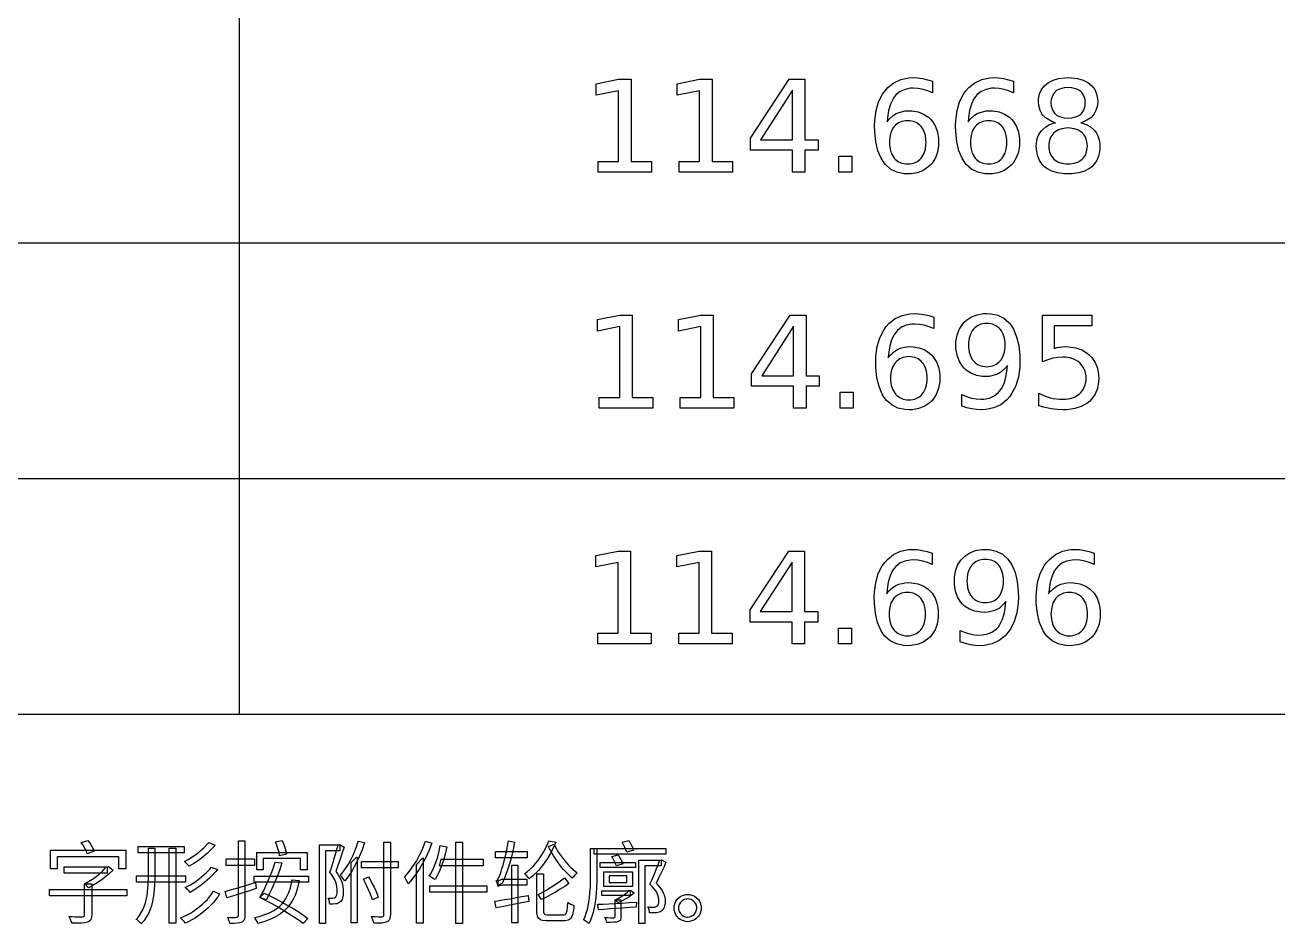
# Model space of a CAD drawing. Header units: millimetres. Extents: x 5 to 292, y 5 to 205.
# Drawn here: x 188.56 to 220.44, y 109.87 to 132.74 of the extents above; entities that cross this region are included whole.
import ezdxf

# ---------------------------------------------------------------- set-up
doc = ezdxf.new("R2010")
doc.units = ezdxf.units.MM
doc.layers.add('ANNOTATION', color=7, linetype='Continuous')
doc.layers.add('REFERENCE', color=8, linetype='Continuous')

msp = doc.modelspace()

# ---------------------------------------------------------------- linework, layer by layer
at = {"layer": 'ANNOTATION'}
for points in [[(211.651, 131.305), (211.651, 131.014), (211.53, 131.064), (211.408, 131.101), (211.286, 131.124), (211.165, 131.131), (211.089, 131.128), (210.949, 131.101), (210.828, 131.048), (210.726, 130.968), (210.682, 130.918), (210.643, 130.861), (210.577, 130.727), (210.53, 130.566), (210.5, 130.377), (210.492, 130.272), (210.541, 130.337), (210.658, 130.443), (210.726, 130.483), (210.798, 130.516), (210.953, 130.552), (211.036, 130.557), (211.122, 130.553), (211.282, 130.526), (211.422, 130.472), (211.544, 130.391), (211.598, 130.341), (211.646, 130.284), (211.724, 130.157), (211.776, 130.01), (211.801, 129.844), (211.805, 129.754), (211.801, 129.665), (211.774, 129.501), (211.721, 129.355), (211.64, 129.227), (211.589, 129.17), (211.533, 129.118), (211.408, 129.036), (211.265, 128.981), (211.104, 128.953), (211.017, 128.95), (210.918, 128.955), (210.737, 128.994), (210.58, 129.073), (210.448, 129.19), (210.391, 129.264), (210.34, 129.347), (210.259, 129.539), (210.204, 129.767), (210.177, 130.03), (210.174, 130.174), (210.178, 130.311), (210.211, 130.562), (210.278, 130.785), (210.377, 130.98), (210.44, 131.067), (210.509, 131.145), (210.664, 131.27), (210.843, 131.353), (211.044, 131.395), (211.153, 131.4), (211.274, 131.394), (211.396, 131.376), (211.521, 131.347), (211.651, 131.305)], [(213.712, 131.305), (213.712, 131.014), (213.591, 131.064), (213.469, 131.101), (213.347, 131.124), (213.226, 131.131), (213.149, 131.128), (213.01, 131.101), (212.889, 131.048), (212.787, 130.968), (212.743, 130.918), (212.703, 130.861), (212.638, 130.727), (212.59, 130.566), (212.561, 130.377), (212.553, 130.272), (212.602, 130.337), (212.719, 130.443), (212.786, 130.483), (212.859, 130.516), (213.014, 130.552), (213.097, 130.557), (213.183, 130.553), (213.342, 130.526), (213.483, 130.472), (213.605, 130.391), (213.659, 130.341), (213.707, 130.284), (213.785, 130.157), (213.836, 130.01), (213.862, 129.844), (213.865, 129.754), (213.862, 129.665), (213.835, 129.501), (213.781, 129.355), (213.701, 129.227), (213.65, 129.17), (213.594, 129.118), (213.469, 129.036), (213.326, 128.981), (213.165, 128.953), (213.078, 128.95), (212.978, 128.955), (212.798, 128.994), (212.641, 129.073), (212.508, 129.19), (212.451, 129.264), (212.401, 129.347), (212.319, 129.539), (212.265, 129.767), (212.238, 130.03), (212.235, 130.174), (212.239, 130.311), (212.272, 130.562), (212.338, 130.785), (212.438, 130.98), (212.5, 131.067), (212.57, 131.145), (212.725, 131.27), (212.903, 131.353), (213.104, 131.395), (213.213, 131.4), (213.334, 131.394), (213.456, 131.376), (213.582, 131.347), (213.712, 131.305)], [(214.779, 130.253), (214.682, 130.284), (214.522, 130.38), (214.459, 130.444), (214.432, 130.481), (214.389, 130.559), (214.352, 130.691), (214.345, 130.788), (214.348, 130.857), (214.373, 130.984), (214.423, 131.096), (214.499, 131.193), (214.546, 131.236), (214.599, 131.274), (214.718, 131.336), (214.856, 131.377), (215.013, 131.397), (215.099, 131.4), (215.184, 131.397), (215.342, 131.377), (215.48, 131.336), (215.6, 131.274), (215.652, 131.236), (215.699, 131.193), (215.775, 131.096), (215.825, 130.984), (215.85, 130.857), (215.853, 130.788), (215.846, 130.691), (215.808, 130.559), (215.765, 130.481), (215.738, 130.444), (215.676, 130.38), (215.516, 130.284), (215.42, 130.253), (215.476, 130.238), (215.579, 130.198), (215.669, 130.146), (215.746, 130.08), (215.779, 130.043), (215.81, 130.002), (215.858, 129.916), (215.89, 129.82), (215.906, 129.716), (215.908, 129.661), (215.905, 129.577), (215.879, 129.425), (215.827, 129.293), (215.748, 129.182), (215.699, 129.133), (215.644, 129.09), (215.516, 129.022), (215.366, 128.976), (215.193, 128.953), (215.099, 128.95), (215.004, 128.953), (214.831, 128.976), (214.681, 129.022), (214.554, 129.09), (214.498, 129.133), (214.449, 129.182), (214.371, 129.293), (214.318, 129.425), (214.292, 129.577), (214.289, 129.661), (214.291, 129.716), (214.307, 129.82), (214.339, 129.916), (214.388, 130.002), (214.418, 130.043), (214.452, 130.08), (214.53, 130.146), (214.62, 130.198), (214.723, 130.238), (214.779, 130.253)], [(203.138, 129.265), (203.659, 129.265), (203.659, 131.066), (203.092, 130.953), (203.092, 131.244), (203.656, 131.357), (203.976, 131.357), (203.976, 129.265), (204.498, 129.265), (204.498, 128.996), (203.138, 128.996), (203.138, 129.265)], [(205.198, 129.265), (205.72, 129.265), (205.72, 131.066), (205.152, 130.953), (205.152, 131.244), (205.717, 131.357), (206.037, 131.357), (206.037, 129.265), (206.558, 129.265), (206.558, 128.996), (205.198, 128.996), (205.198, 129.265)], [(207.998, 131.357), (208.399, 131.357), (208.399, 129.818), (208.736, 129.818), (208.736, 129.553), (208.399, 129.553), (208.399, 128.996), (208.082, 128.996), (208.082, 129.553), (207.016, 129.553), (207.016, 129.861), (207.998, 131.357)], [(208.082, 131.079), (207.275, 129.818), (208.082, 129.818), (208.082, 131.079)], [(214.662, 130.758), (214.669, 130.671), (214.707, 130.56), (214.75, 130.499), (214.777, 130.472), (214.807, 130.448), (214.876, 130.409), (215.001, 130.376), (215.099, 130.369), (215.196, 130.376), (215.321, 130.409), (215.39, 130.448), (215.42, 130.472), (215.448, 130.499), (215.491, 130.56), (215.53, 130.671), (215.537, 130.758), (215.53, 130.845), (215.491, 130.956), (215.448, 131.017), (215.42, 131.044), (215.39, 131.068), (215.321, 131.107), (215.196, 131.141), (215.099, 131.147), (215.001, 131.141), (214.876, 131.107), (214.807, 131.068), (214.777, 131.044), (214.75, 131.017), (214.707, 130.956), (214.669, 130.845), (214.662, 130.758)], [(211.017, 130.304), (210.965, 130.301), (210.868, 130.283), (210.783, 130.246), (210.709, 130.191), (210.676, 130.157), (210.647, 130.118), (210.599, 130.031), (210.568, 129.93), (210.552, 129.816), (210.55, 129.754), (210.552, 129.692), (210.568, 129.578), (210.599, 129.477), (210.647, 129.39), (210.676, 129.351), (210.709, 129.316), (210.783, 129.261), (210.868, 129.224), (210.965, 129.205), (211.017, 129.203), (211.069, 129.205), (211.166, 129.224), (211.251, 129.261), (211.325, 129.316), (211.358, 129.351), (211.387, 129.39), (211.434, 129.477), (211.466, 129.578), (211.481, 129.692), (211.483, 129.754), (211.481, 129.816), (211.466, 129.93), (211.434, 130.031), (211.387, 130.118), (211.358, 130.157), (211.325, 130.191), (211.251, 130.246), (211.166, 130.283), (211.069, 130.301), (211.017, 130.304)], [(213.078, 130.304), (213.025, 130.301), (212.929, 130.283), (212.844, 130.246), (212.77, 130.191), (212.737, 130.157), (212.707, 130.118), (212.66, 130.031), (212.629, 129.93), (212.613, 129.816), (212.611, 129.754), (212.613, 129.692), (212.629, 129.578), (212.66, 129.477), (212.707, 129.39), (212.737, 129.351), (212.77, 129.316), (212.844, 129.261), (212.929, 129.224), (213.025, 129.205), (213.078, 129.203), (213.13, 129.205), (213.227, 129.224), (213.312, 129.261), (213.386, 129.316), (213.418, 129.351), (213.448, 129.39), (213.495, 129.477), (213.526, 129.578), (213.542, 129.692), (213.544, 129.754), (213.542, 129.816), (213.526, 129.93), (213.495, 130.031), (213.448, 130.118), (213.418, 130.157), (213.386, 130.191), (213.312, 130.246), (213.227, 130.283), (213.13, 130.301), (213.078, 130.304)], [(215.099, 130.118), (215.043, 130.116), (214.941, 130.1), (214.852, 130.07), (214.774, 130.024), (214.74, 129.996), (214.71, 129.964), (214.661, 129.891), (214.629, 129.808), (214.612, 129.712), (214.61, 129.661), (214.612, 129.609), (214.629, 129.513), (214.661, 129.429), (214.71, 129.357), (214.74, 129.325), (214.774, 129.296), (214.852, 129.251), (214.941, 129.22), (215.043, 129.205), (215.099, 129.203), (215.154, 129.205), (215.256, 129.22), (215.346, 129.251), (215.423, 129.297), (215.457, 129.326), (215.488, 129.358), (215.538, 129.43), (215.571, 129.514), (215.587, 129.609), (215.589, 129.661), (215.587, 129.712), (215.571, 129.808), (215.538, 129.891), (215.489, 129.964), (215.458, 129.996), (215.424, 130.024), (215.347, 130.07), (215.257, 130.1), (215.154, 130.116), (215.099, 130.118)], [(209.264, 129.398), (209.598, 129.398), (209.598, 128.996), (209.264, 128.996), (209.264, 129.398)], [(203.168, 123.265), (203.69, 123.265), (203.69, 125.066), (203.122, 124.953), (203.122, 125.244), (203.687, 125.357), (204.006, 125.357), (204.006, 123.265), (204.528, 123.265), (204.528, 122.996), (203.168, 122.996), (203.168, 123.265)], [(205.229, 123.265), (205.751, 123.265), (205.751, 125.066), (205.183, 124.953), (205.183, 125.244), (205.748, 125.357), (206.067, 125.357), (206.067, 123.265), (206.589, 123.265), (206.589, 122.996), (205.229, 122.996), (205.229, 123.265)], [(208.028, 125.357), (208.43, 125.357), (208.43, 123.818), (208.767, 123.818), (208.767, 123.553), (208.43, 123.553), (208.43, 122.996), (208.112, 122.996), (208.112, 123.553), (207.046, 123.553), (207.046, 123.861), (208.028, 125.357)], [(211.682, 125.305), (211.682, 125.014), (211.561, 125.064), (211.439, 125.101), (211.317, 125.124), (211.196, 125.131), (211.119, 125.128), (210.98, 125.101), (210.859, 125.048), (210.757, 124.968), (210.713, 124.918), (210.673, 124.861), (210.608, 124.727), (210.56, 124.566), (210.531, 124.377), (210.522, 124.272), (210.572, 124.337), (210.689, 124.443), (210.756, 124.483), (210.829, 124.516), (210.984, 124.552), (211.066, 124.557), (211.153, 124.553), (211.312, 124.526), (211.453, 124.472), (211.575, 124.391), (211.629, 124.341), (211.677, 124.284), (211.755, 124.157), (211.806, 124.01), (211.832, 123.844), (211.835, 123.754), (211.832, 123.665), (211.805, 123.501), (211.751, 123.355), (211.671, 123.227), (211.62, 123.17), (211.564, 123.118), (211.439, 123.036), (211.296, 122.981), (211.135, 122.953), (211.048, 122.95), (210.948, 122.955), (210.767, 122.994), (210.611, 123.073), (210.478, 123.19), (210.421, 123.264), (210.37, 123.347), (210.289, 123.539), (210.235, 123.767), (210.208, 124.03), (210.205, 124.174), (210.209, 124.311), (210.242, 124.562), (210.308, 124.785), (210.408, 124.98), (210.47, 125.067), (210.54, 125.145), (210.695, 125.27), (210.873, 125.353), (211.074, 125.395), (211.183, 125.4), (211.304, 125.394), (211.426, 125.376), (211.551, 125.347), (211.682, 125.305)], [(212.395, 123.045), (212.395, 123.336), (212.516, 123.286), (212.638, 123.249), (212.761, 123.227), (212.881, 123.219), (212.957, 123.223), (213.097, 123.249), (213.218, 123.302), (213.32, 123.382), (213.364, 123.432), (213.403, 123.488), (213.469, 123.622), (213.516, 123.784), (213.546, 123.973), (213.554, 124.078), (213.505, 124.014), (213.389, 123.909), (213.322, 123.869), (213.249, 123.837), (213.094, 123.801), (213.01, 123.796), (212.924, 123.8), (212.765, 123.826), (212.625, 123.88), (212.503, 123.96), (212.45, 124.01), (212.401, 124.066), (212.324, 124.193), (212.272, 124.34), (212.246, 124.506), (212.243, 124.597), (212.246, 124.685), (212.273, 124.849), (212.327, 124.995), (212.408, 125.123), (212.458, 125.18), (212.514, 125.231), (212.639, 125.314), (212.783, 125.369), (212.943, 125.397), (213.031, 125.4), (213.13, 125.395), (213.311, 125.356), (213.467, 125.277), (213.599, 125.159), (213.656, 125.086), (213.707, 125.003), (213.788, 124.81), (213.842, 124.583), (213.869, 124.319), (213.872, 124.174), (213.868, 124.038), (213.835, 123.787), (213.769, 123.564), (213.669, 123.37), (213.607, 123.283), (213.538, 123.205), (213.383, 123.08), (213.205, 122.997), (213.004, 122.955), (212.895, 122.95), (212.774, 122.956), (212.651, 122.974), (212.525, 123.004), (212.395, 123.045)], [(214.45, 125.357), (215.704, 125.357), (215.704, 125.088), (214.742, 125.088), (214.742, 124.51), (214.811, 124.531), (214.881, 124.545), (214.951, 124.554), (215.02, 124.557), (215.117, 124.553), (215.294, 124.526), (215.45, 124.472), (215.586, 124.391), (215.646, 124.34), (215.701, 124.284), (215.787, 124.156), (215.845, 124.01), (215.874, 123.844), (215.878, 123.754), (215.874, 123.661), (215.844, 123.492), (215.785, 123.344), (215.696, 123.217), (215.64, 123.161), (215.578, 123.112), (215.435, 123.032), (215.268, 122.98), (215.076, 122.953), (214.971, 122.95), (214.821, 122.956), (214.668, 122.975), (214.512, 123.007), (214.35, 123.051), (214.35, 123.373), (214.422, 123.336), (214.569, 123.279), (214.644, 123.257), (214.721, 123.241), (214.881, 123.222), (214.965, 123.219), (215.031, 123.221), (215.154, 123.239), (215.262, 123.275), (215.356, 123.329), (215.398, 123.363), (215.435, 123.401), (215.495, 123.485), (215.535, 123.583), (215.555, 123.694), (215.558, 123.754), (215.555, 123.814), (215.535, 123.924), (215.495, 124.022), (215.435, 124.106), (215.398, 124.144), (215.356, 124.178), (215.262, 124.232), (215.154, 124.268), (215.031, 124.286), (214.965, 124.288), (214.837, 124.281), (214.709, 124.26), (214.581, 124.223), (214.45, 124.171), (214.45, 125.357)], [(208.112, 125.079), (207.306, 123.818), (208.112, 123.818), (208.112, 125.079)], [(213.031, 124.046), (213.083, 124.048), (213.179, 124.067), (213.264, 124.104), (213.338, 124.159), (213.371, 124.193), (213.401, 124.231), (213.448, 124.319), (213.479, 124.42), (213.495, 124.534), (213.497, 124.597), (213.495, 124.659), (213.479, 124.773), (213.448, 124.873), (213.401, 124.961), (213.371, 124.999), (213.338, 125.034), (213.264, 125.089), (213.179, 125.126), (213.083, 125.145), (213.031, 125.147), (212.978, 125.145), (212.882, 125.126), (212.797, 125.089), (212.723, 125.034), (212.69, 124.999), (212.66, 124.961), (212.613, 124.873), (212.582, 124.773), (212.566, 124.659), (212.564, 124.597), (212.566, 124.534), (212.582, 124.42), (212.613, 124.319), (212.66, 124.231), (212.69, 124.193), (212.723, 124.159), (212.797, 124.104), (212.882, 124.067), (212.978, 124.048), (213.031, 124.046)], [(211.048, 124.304), (210.995, 124.301), (210.899, 124.283), (210.814, 124.246), (210.739, 124.191), (210.707, 124.157), (210.677, 124.118), (210.63, 124.031), (210.599, 123.93), (210.583, 123.816), (210.581, 123.754), (210.583, 123.692), (210.599, 123.578), (210.63, 123.477), (210.677, 123.39), (210.707, 123.351), (210.739, 123.316), (210.814, 123.261), (210.899, 123.224), (210.995, 123.205), (211.048, 123.203), (211.1, 123.205), (211.196, 123.224), (211.282, 123.261), (211.356, 123.316), (211.388, 123.351), (211.418, 123.39), (211.465, 123.477), (211.496, 123.578), (211.512, 123.692), (211.514, 123.754), (211.512, 123.816), (211.496, 123.93), (211.465, 124.031), (211.418, 124.118), (211.388, 124.157), (211.356, 124.191), (211.282, 124.246), (211.196, 124.283), (211.1, 124.301), (211.048, 124.304)], [(209.295, 123.398), (209.629, 123.398), (209.629, 122.996), (209.295, 122.996), (209.295, 123.398)], [(203.129, 117.265), (203.651, 117.265), (203.651, 119.066), (203.083, 118.953), (203.083, 119.244), (203.648, 119.357), (203.967, 119.357), (203.967, 117.265), (204.489, 117.265), (204.489, 116.996), (203.129, 116.996), (203.129, 117.265)], [(205.19, 117.265), (205.711, 117.265), (205.711, 119.066), (205.144, 118.953), (205.144, 119.244), (205.708, 119.357), (206.028, 119.357), (206.028, 117.265), (206.549, 117.265), (206.549, 116.996), (205.19, 116.996), (205.19, 117.265)], [(207.989, 119.357), (208.391, 119.357), (208.391, 117.818), (208.728, 117.818), (208.728, 117.553), (208.391, 117.553), (208.391, 116.996), (208.073, 116.996), (208.073, 117.553), (207.007, 117.553), (207.007, 117.861), (207.989, 119.357)], [(211.642, 119.305), (211.642, 119.014), (211.521, 119.064), (211.399, 119.101), (211.277, 119.124), (211.157, 119.131), (211.08, 119.128), (210.94, 119.101), (210.819, 119.048), (210.717, 118.968), (210.673, 118.918), (210.634, 118.861), (210.568, 118.727), (210.521, 118.566), (210.491, 118.377), (210.483, 118.272), (210.532, 118.337), (210.649, 118.443), (210.717, 118.483), (210.789, 118.516), (210.944, 118.552), (211.027, 118.557), (211.114, 118.553), (211.273, 118.526), (211.413, 118.472), (211.535, 118.391), (211.589, 118.341), (211.638, 118.284), (211.715, 118.157), (211.767, 118.01), (211.792, 117.844), (211.796, 117.754), (211.792, 117.665), (211.765, 117.501), (211.712, 117.355), (211.631, 117.227), (211.581, 117.17), (211.525, 117.118), (211.399, 117.036), (211.256, 116.981), (211.095, 116.953), (211.008, 116.95), (210.909, 116.955), (210.728, 116.994), (210.571, 117.073), (210.439, 117.19), (210.382, 117.264), (210.331, 117.347), (210.25, 117.539), (210.196, 117.767), (210.168, 118.03), (210.165, 118.174), (210.169, 118.311), (210.202, 118.562), (210.269, 118.785), (210.368, 118.98), (210.431, 119.067), (210.5, 119.145), (210.656, 119.27), (210.834, 119.353), (211.035, 119.395), (211.144, 119.4), (211.265, 119.394), (211.387, 119.376), (211.512, 119.347), (211.642, 119.305)], [(212.355, 117.045), (212.355, 117.336), (212.476, 117.286), (212.599, 117.249), (212.721, 117.227), (212.841, 117.219), (212.918, 117.223), (213.057, 117.249), (213.178, 117.302), (213.28, 117.382), (213.324, 117.432), (213.364, 117.488), (213.429, 117.622), (213.477, 117.784), (213.507, 117.973), (213.515, 118.078), (213.466, 118.014), (213.35, 117.909), (213.282, 117.869), (213.21, 117.837), (213.054, 117.801), (212.971, 117.796), (212.885, 117.8), (212.726, 117.826), (212.586, 117.88), (212.464, 117.96), (212.41, 118.01), (212.362, 118.066), (212.284, 118.193), (212.233, 118.34), (212.207, 118.506), (212.204, 118.597), (212.207, 118.685), (212.234, 118.849), (212.288, 118.995), (212.368, 119.123), (212.419, 119.18), (212.475, 119.231), (212.6, 119.314), (212.743, 119.369), (212.904, 119.397), (212.991, 119.4), (213.09, 119.395), (213.271, 119.356), (213.428, 119.277), (213.56, 119.159), (213.617, 119.086), (213.667, 119.003), (213.748, 118.81), (213.802, 118.583), (213.829, 118.319), (213.833, 118.174), (213.829, 118.038), (213.795, 117.787), (213.729, 117.564), (213.63, 117.37), (213.567, 117.283), (213.498, 117.205), (213.343, 117.08), (213.165, 116.997), (212.964, 116.955), (212.855, 116.95), (212.734, 116.956), (212.611, 116.974), (212.486, 117.004), (212.355, 117.045)], [(215.764, 119.305), (215.764, 119.014), (215.643, 119.064), (215.521, 119.101), (215.399, 119.124), (215.278, 119.131), (215.201, 119.128), (215.062, 119.101), (214.941, 119.048), (214.839, 118.968), (214.795, 118.918), (214.755, 118.861), (214.69, 118.727), (214.642, 118.566), (214.613, 118.377), (214.604, 118.272), (214.654, 118.337), (214.771, 118.443), (214.838, 118.483), (214.911, 118.516), (215.066, 118.552), (215.148, 118.557), (215.235, 118.553), (215.394, 118.526), (215.535, 118.472), (215.657, 118.391), (215.711, 118.341), (215.759, 118.284), (215.837, 118.157), (215.888, 118.01), (215.914, 117.844), (215.917, 117.754), (215.914, 117.665), (215.887, 117.501), (215.833, 117.355), (215.753, 117.227), (215.702, 117.17), (215.646, 117.118), (215.521, 117.036), (215.378, 116.981), (215.217, 116.953), (215.13, 116.95), (215.03, 116.955), (214.849, 116.994), (214.693, 117.073), (214.56, 117.19), (214.503, 117.264), (214.452, 117.347), (214.371, 117.539), (214.317, 117.767), (214.29, 118.03), (214.287, 118.174), (214.291, 118.311), (214.324, 118.562), (214.39, 118.785), (214.49, 118.98), (214.552, 119.067), (214.622, 119.145), (214.777, 119.27), (214.955, 119.353), (215.156, 119.395), (215.265, 119.4), (215.386, 119.394), (215.508, 119.376), (215.633, 119.347), (215.764, 119.305)], [(208.073, 119.079), (207.266, 117.818), (208.073, 117.818), (208.073, 119.079)], [(212.991, 118.046), (213.043, 118.048), (213.14, 118.067), (213.225, 118.104), (213.299, 118.159), (213.332, 118.193), (213.361, 118.231), (213.408, 118.319), (213.44, 118.42), (213.456, 118.534), (213.458, 118.597), (213.456, 118.659), (213.44, 118.773), (213.408, 118.873), (213.361, 118.961), (213.332, 118.999), (213.299, 119.034), (213.225, 119.089), (213.14, 119.126), (213.043, 119.145), (212.991, 119.147), (212.939, 119.145), (212.842, 119.126), (212.757, 119.089), (212.683, 119.034), (212.65, 118.999), (212.621, 118.961), (212.574, 118.873), (212.543, 118.773), (212.527, 118.659), (212.525, 118.597), (212.527, 118.534), (212.543, 118.42), (212.574, 118.319), (212.621, 118.231), (212.65, 118.193), (212.683, 118.159), (212.757, 118.104), (212.842, 118.067), (212.939, 118.048), (212.991, 118.046)], [(211.008, 118.304), (210.956, 118.301), (210.859, 118.283), (210.774, 118.246), (210.7, 118.191), (210.667, 118.157), (210.638, 118.118), (210.591, 118.031), (210.559, 117.93), (210.544, 117.816), (210.542, 117.754), (210.544, 117.692), (210.559, 117.578), (210.591, 117.477), (210.638, 117.39), (210.667, 117.351), (210.7, 117.316), (210.774, 117.261), (210.859, 117.224), (210.956, 117.205), (211.008, 117.203), (211.061, 117.205), (211.157, 117.224), (211.242, 117.261), (211.316, 117.316), (211.349, 117.351), (211.378, 117.39), (211.425, 117.477), (211.457, 117.578), (211.472, 117.692), (211.474, 117.754), (211.472, 117.816), (211.457, 117.93), (211.425, 118.031), (211.378, 118.118), (211.349, 118.157), (211.316, 118.191), (211.242, 118.246), (211.157, 118.283), (211.061, 118.301), (211.008, 118.304)], [(215.13, 118.304), (215.077, 118.301), (214.981, 118.283), (214.896, 118.246), (214.822, 118.191), (214.789, 118.157), (214.759, 118.118), (214.712, 118.031), (214.681, 117.93), (214.665, 117.816), (214.663, 117.754), (214.665, 117.692), (214.681, 117.578), (214.712, 117.477), (214.759, 117.39), (214.789, 117.351), (214.822, 117.316), (214.896, 117.261), (214.981, 117.224), (215.077, 117.205), (215.13, 117.203), (215.182, 117.205), (215.278, 117.224), (215.364, 117.261), (215.438, 117.316), (215.47, 117.351), (215.5, 117.39), (215.547, 117.477), (215.578, 117.578), (215.594, 117.692), (215.596, 117.754), (215.594, 117.816), (215.578, 117.93), (215.547, 118.031), (215.5, 118.118), (215.47, 118.157), (215.438, 118.191), (215.364, 118.246), (215.278, 118.283), (215.182, 118.301), (215.13, 118.304)], [(209.255, 117.398), (209.589, 117.398), (209.589, 116.996), (209.255, 116.996), (209.255, 117.398)], [(189.986, 111.948), (190.155, 112), (190.204, 111.934), (190.249, 111.86), (190.288, 111.786), (190.315, 111.722), (190.139, 111.658), (190.115, 111.725), (190.078, 111.801), (190.034, 111.878), (189.986, 111.948)], [(193.229, 111.948), (193.391, 111.881), (193.3, 111.778), (193.197, 111.676), (193.085, 111.579), (192.968, 111.489), (192.85, 111.409), (192.732, 111.339), (192.708, 111.37), (192.676, 111.403), (192.642, 111.434), (192.609, 111.46), (192.72, 111.522), (192.835, 111.594), (192.948, 111.675), (193.055, 111.764), (193.105, 111.81), (193.192, 111.902), (193.229, 111.948)], [(193.984, 111.984), (194.148, 111.984), (194.148, 110.086), (194.147, 110.052), (194.137, 109.998), (194.129, 109.976), (194.119, 109.958), (194.088, 109.928), (194.068, 109.917), (194.017, 109.902), (193.95, 109.893), (193.867, 109.889), (193.765, 109.887), (193.758, 109.923), (193.745, 109.964), (193.73, 110.006), (193.712, 110.042), (193.786, 110.041), (193.854, 110.04), (193.907, 110.041), (193.94, 110.042), (193.96, 110.045), (193.973, 110.052), (193.981, 110.065), (193.984, 110.086), (193.984, 111.984)], [(194.931, 111.963), (195.102, 111.995), (195.135, 111.908), (195.166, 111.814), (195.192, 111.724), (195.212, 111.647), (195.034, 111.608), (195.018, 111.687), (194.992, 111.78), (194.961, 111.875), (194.931, 111.963)], [(197.035, 111.982), (197.192, 111.941), (197.13, 111.758), (197.058, 111.578), (197.018, 111.491), (196.932, 111.324), (196.887, 111.244), (196.839, 111.169), (196.741, 111.031), (196.691, 110.97), (196.679, 110.99), (196.661, 111.014), (196.64, 111.041), (196.62, 111.068), (196.6, 111.092), (196.581, 111.111), (196.652, 111.195), (196.783, 111.391), (196.845, 111.502), (196.901, 111.619), (196.996, 111.859), (197.035, 111.982)], [(197.687, 111.957), (197.851, 111.957), (197.851, 110.109), (197.85, 110.072), (197.84, 110.012), (197.831, 109.989), (197.82, 109.969), (197.786, 109.936), (197.764, 109.924), (197.71, 109.907), (197.639, 109.897), (197.547, 109.892), (197.431, 109.892), (197.422, 109.93), (197.409, 109.975), (197.392, 110.021), (197.374, 110.06), (197.463, 110.059), (197.541, 110.057), (197.602, 110.057), (197.639, 110.058), (197.662, 110.062), (197.676, 110.07), (197.684, 110.083), (197.687, 110.106), (197.687, 111.957)], [(198.749, 111.975), (198.911, 111.927), (198.832, 111.735), (198.743, 111.545), (198.695, 111.453), (198.592, 111.276), (198.538, 111.192), (198.482, 111.112), (198.368, 110.964), (198.309, 110.897), (198.298, 110.92), (198.282, 110.949), (198.265, 110.982), (198.246, 111.014), (198.228, 111.044), (198.211, 111.066), (198.264, 111.124), (198.367, 111.252), (198.417, 111.323), (198.513, 111.474), (198.601, 111.636), (198.643, 111.72), (198.716, 111.889), (198.749, 111.975)], [(199.514, 111.957), (199.685, 111.957), (199.685, 109.887), (199.514, 109.887), (199.514, 111.957)], [(200.597, 110.826), (200.591, 110.845), (200.584, 110.868), (200.576, 110.895), (200.566, 110.923), (200.556, 110.949), (200.547, 110.97), (200.56, 110.976), (200.586, 111.005), (200.599, 111.028), (200.625, 111.086), (200.651, 111.157), (200.669, 111.205), (200.692, 111.278), (200.721, 111.37), (200.75, 111.478), (200.781, 111.598), (200.81, 111.724), (200.835, 111.854), (200.854, 111.984), (201.014, 111.952), (200.978, 111.769), (200.933, 111.584), (200.881, 111.402), (200.824, 111.227), (200.765, 111.064), (200.706, 110.918), (200.706, 110.915), (200.706, 110.915), (200.69, 110.906), (200.672, 110.895), (200.651, 110.882), (200.63, 110.867), (200.613, 110.852), (200.601, 110.839), (200.597, 110.826)], [(201.884, 111.989), (202.064, 111.957), (201.993, 111.799), (201.907, 111.636), (201.858, 111.554), (201.747, 111.392), (201.685, 111.313), (201.618, 111.235), (201.469, 111.089), (201.387, 111.02), (201.372, 111.041), (201.353, 111.064), (201.332, 111.088), (201.31, 111.11), (201.289, 111.13), (201.269, 111.145), (201.345, 111.206), (201.484, 111.338), (201.546, 111.409), (201.604, 111.481), (201.706, 111.629), (201.751, 111.703), (201.791, 111.778), (201.858, 111.92), (201.884, 111.989)], [(203.753, 111.95), (203.919, 111.998), (203.955, 111.938), (203.99, 111.872), (204.02, 111.808), (204.04, 111.754), (203.867, 111.699), (203.848, 111.756), (203.82, 111.821), (203.787, 111.888), (203.753, 111.95)], [(189.205, 111.747), (191.119, 111.747), (191.119, 111.275), (190.943, 111.275), (190.943, 111.583), (189.373, 111.583), (189.373, 111.275), (189.205, 111.275), (189.205, 111.747)], [(191.693, 111.802), (191.855, 111.802), (191.855, 111.07), (191.849, 110.857), (191.833, 110.645), (191.819, 110.541), (191.773, 110.337), (191.74, 110.238), (191.699, 110.142), (191.585, 109.96), (191.513, 109.874), (191.499, 109.893), (191.478, 109.914), (191.454, 109.935), (191.43, 109.956), (191.407, 109.974), (191.386, 109.988), (191.45, 110.067), (191.552, 110.233), (191.589, 110.32), (191.619, 110.41), (191.661, 110.594), (191.674, 110.688), (191.688, 110.879), (191.693, 111.07), (191.693, 111.802)], [(191.433, 111.843), (192.607, 111.843), (192.607, 111.683), (191.433, 111.683), (191.433, 111.843)], [(192.222, 111.802), (192.39, 111.802), (192.39, 109.89), (192.222, 109.89), (192.222, 111.802)], [(194.453, 111.692), (195.734, 111.692), (195.734, 111.25), (195.569, 111.25), (195.569, 111.54), (194.615, 111.54), (194.615, 111.248), (194.453, 111.248), (194.453, 111.692)], [(196.048, 111.886), (196.563, 111.886), (196.563, 111.731), (196.201, 111.731), (196.201, 109.887), (196.048, 109.887), (196.048, 111.886)], [(196.511, 111.886), (196.538, 111.886), (196.565, 111.895), (196.675, 111.829), (196.627, 111.68), (196.573, 111.519), (196.518, 111.359), (196.465, 111.211), (196.517, 111.14), (196.592, 111.002), (196.615, 110.937), (196.631, 110.874), (196.65, 110.755), (196.652, 110.699), (196.647, 110.609), (196.632, 110.531), (196.621, 110.498), (196.588, 110.446), (196.565, 110.428), (196.542, 110.411), (196.486, 110.389), (196.454, 110.384), (196.384, 110.379), (196.308, 110.38), (196.306, 110.416), (196.299, 110.457), (196.287, 110.498), (196.269, 110.532), (196.304, 110.53), (196.335, 110.529), (196.364, 110.529), (196.39, 110.53), (196.427, 110.536), (196.456, 110.55), (196.468, 110.561), (196.484, 110.594), (196.49, 110.616), (196.497, 110.664), (196.499, 110.717), (196.497, 110.765), (196.479, 110.873), (196.463, 110.932), (196.44, 110.994), (196.366, 111.125), (196.315, 111.193), (196.342, 111.275), (196.371, 111.36), (196.398, 111.448), (196.424, 111.536), (196.449, 111.622), (196.472, 111.702), (196.493, 111.776), (196.511, 111.84), (196.511, 111.886)], [(199.122, 111.87), (199.287, 111.836), (199.251, 111.679), (199.21, 111.525), (199.163, 111.376), (199.11, 111.239), (199.051, 111.113), (198.988, 111.002), (198.969, 111.016), (198.945, 111.031), (198.919, 111.047), (198.891, 111.063), (198.865, 111.077), (198.842, 111.088), (198.874, 111.137), (198.934, 111.247), (198.961, 111.308), (199.012, 111.439), (199.056, 111.578), (199.093, 111.723), (199.122, 111.87)], [(200.524, 111.715), (201.33, 111.715), (201.33, 111.551), (200.524, 111.551), (200.524, 111.715)], [(202.017, 111.9), (202.051, 111.83), (202.133, 111.692), (202.179, 111.623), (202.229, 111.555), (202.333, 111.427), (202.388, 111.366), (202.444, 111.31), (202.553, 111.212), (202.607, 111.17), (202.585, 111.154), (202.562, 111.133), (202.539, 111.108), (202.518, 111.084), (202.498, 111.06), (202.481, 111.038), (202.426, 111.085), (202.315, 111.195), (202.258, 111.258), (202.202, 111.325), (202.095, 111.468), (202.044, 111.543), (201.995, 111.62), (201.91, 111.772), (201.873, 111.847), (202.017, 111.9)], [(202.946, 111.79), (203.104, 111.79), (203.104, 111.088), (203.102, 110.95), (203.097, 110.8), (203.086, 110.643), (203.069, 110.482), (203.044, 110.322), (203.009, 110.166), (202.987, 110.09), (202.934, 109.947), (202.903, 109.881), (202.885, 109.898), (202.863, 109.917), (202.838, 109.937), (202.813, 109.955), (202.789, 109.969), (202.769, 109.979), (202.798, 110.041), (202.846, 110.173), (202.865, 110.243), (202.896, 110.386), (202.918, 110.531), (202.932, 110.677), (202.941, 110.821), (202.945, 110.959), (202.946, 111.088), (202.946, 111.79)], [(203.042, 111.79), (204.858, 111.79), (204.858, 111.644), (203.042, 111.644), (203.042, 111.79)], [(203.491, 111.585), (203.651, 111.631), (203.685, 111.575), (203.719, 111.512), (203.748, 111.451), (203.767, 111.401), (203.603, 111.348), (203.584, 111.401), (203.557, 111.463), (203.525, 111.527), (203.491, 111.585)], [(189.553, 111.325), (190.647, 111.325), (190.647, 111.164), (189.553, 111.164), (189.553, 111.325)], [(190.597, 111.325), (190.642, 111.325), (190.681, 111.334), (190.798, 111.245), (190.71, 111.163), (190.612, 111.079), (190.506, 110.998), (190.394, 110.922), (190.28, 110.854), (190.166, 110.794), (190.147, 110.819), (190.122, 110.848), (190.095, 110.876), (190.071, 110.897), (190.169, 110.949), (190.268, 111.011), (190.364, 111.079), (190.453, 111.151), (190.533, 111.223), (190.597, 111.289), (190.597, 111.325)], [(193.295, 111.318), (193.45, 111.255), (193.405, 111.199), (193.304, 111.09), (193.247, 111.036), (193.129, 110.932), (193.005, 110.835), (192.879, 110.749), (192.755, 110.676), (192.731, 110.705), (192.701, 110.737), (192.666, 110.769), (192.632, 110.797), (192.752, 110.862), (192.874, 110.94), (192.994, 111.028), (193.108, 111.123), (193.162, 111.172), (193.255, 111.27), (193.295, 111.318)], [(193.676, 111.526), (194.394, 111.526), (194.394, 111.364), (193.676, 111.364), (193.676, 111.526)], [(194.53, 110.548), (194.583, 110.639), (194.636, 110.743), (194.69, 110.856), (194.742, 110.975), (194.793, 111.095), (194.84, 111.217), (194.882, 111.336), (194.918, 111.448), (195.091, 111.424), (195.04, 111.262), (194.977, 111.094), (194.907, 110.926), (194.835, 110.764), (194.763, 110.615), (194.695, 110.487), (194.53, 110.548)], [(196.855, 111.435), (196.989, 111.572), (197.01, 111.562), (197.01, 109.899), (196.855, 109.899), (196.855, 111.435)], [(197.119, 111.46), (198.053, 111.46), (198.053, 111.3), (197.119, 111.3), (197.119, 111.46)], [(198.519, 111.389), (198.68, 111.551), (198.683, 111.549), (198.683, 109.892), (198.519, 109.892), (198.519, 111.389)], [(199.143, 111.517), (200.21, 111.517), (200.21, 111.351), (199.102, 111.351), (199.143, 111.517)], [(200.946, 111.367), (201.098, 111.367), (201.098, 109.899), (200.946, 109.899), (200.946, 111.367)], [(203.188, 111.435), (204.09, 111.435), (204.09, 111.305), (203.188, 111.305), (203.188, 111.435)], [(204.179, 111.496), (204.747, 111.496), (204.747, 111.355), (204.33, 111.355), (204.33, 109.885), (204.179, 109.885), (204.179, 111.496)], [(204.694, 111.496), (204.724, 111.496), (204.749, 111.503), (204.863, 111.442), (204.807, 111.31), (204.743, 111.172), (204.677, 111.036), (204.612, 110.908), (204.675, 110.844), (204.766, 110.724), (204.795, 110.667), (204.816, 110.612), (204.841, 110.507), (204.845, 110.457), (204.843, 110.414), (204.832, 110.336), (204.822, 110.302), (204.808, 110.271), (204.771, 110.221), (204.747, 110.202), (204.72, 110.184), (204.69, 110.172), (204.657, 110.164), (204.621, 110.156), (204.583, 110.155), (204.539, 110.154), (204.494, 110.155), (204.45, 110.156), (204.446, 110.191), (204.437, 110.231), (204.423, 110.272), (204.405, 110.307), (204.447, 110.303), (204.488, 110.301), (204.525, 110.301), (204.558, 110.302), (204.579, 110.304), (204.6, 110.308), (204.618, 110.314), (204.635, 110.323), (204.649, 110.333), (204.669, 110.362), (204.676, 110.38), (204.685, 110.421), (204.688, 110.469), (204.683, 110.513), (204.659, 110.608), (204.638, 110.659), (204.609, 110.712), (204.518, 110.827), (204.455, 110.888), (204.502, 110.985), (204.546, 111.086), (204.588, 111.187), (204.628, 111.286), (204.664, 111.378), (204.694, 111.458), (204.694, 111.496)], [(191.395, 111.093), (192.637, 111.093), (192.637, 110.934), (191.395, 110.934), (191.395, 111.093)], [(194.389, 111.088), (195.766, 111.088), (195.766, 110.934), (194.389, 110.934), (194.389, 111.088)], [(195.346, 110.993), (195.533, 110.981), (195.518, 110.903), (195.48, 110.757), (195.434, 110.623), (195.378, 110.503), (195.347, 110.448), (195.314, 110.396), (195.239, 110.299), (195.153, 110.211), (195.057, 110.134), (195.004, 110.099), (194.949, 110.067), (194.83, 110.006), (194.629, 109.929), (194.48, 109.885), (194.471, 109.906), (194.459, 109.932), (194.443, 109.96), (194.427, 109.988), (194.411, 110.013), (194.396, 110.033), (194.535, 110.069), (194.778, 110.159), (194.882, 110.214), (194.93, 110.245), (195.019, 110.312), (195.096, 110.389), (195.164, 110.475), (195.193, 110.521), (195.221, 110.57), (195.268, 110.676), (195.307, 110.794), (195.335, 110.923), (195.346, 110.993)], [(197.167, 111.013), (197.299, 111.072), (197.345, 110.988), (197.392, 110.897), (197.436, 110.805), (197.478, 110.716), (197.514, 110.632), (197.541, 110.558), (197.399, 110.489), (197.373, 110.565), (197.338, 110.65), (197.298, 110.741), (197.255, 110.835), (197.211, 110.928), (197.167, 111.013)], [(200.597, 110.826), (200.597, 110.968), (200.69, 111.013), (201.326, 111.013), (201.326, 110.858), (200.761, 110.858), (200.706, 110.856), (200.657, 110.849), (200.619, 110.839), (200.597, 110.826)], [(201.581, 111.145), (201.752, 111.145), (201.752, 110.202), (201.753, 110.174), (201.765, 110.134), (201.775, 110.122), (201.79, 110.114), (201.842, 110.105), (201.88, 110.104), (201.946, 110.104), (202.055, 110.104), (202.167, 110.104), (202.244, 110.104), (202.267, 110.105), (202.303, 110.117), (202.316, 110.127), (202.327, 110.141), (202.344, 110.187), (202.35, 110.218), (202.359, 110.302), (202.365, 110.418), (202.399, 110.398), (202.44, 110.378), (202.484, 110.362), (202.523, 110.35), (202.517, 110.276), (202.499, 110.153), (202.487, 110.105), (202.472, 110.065), (202.432, 110.004), (202.407, 109.983), (202.378, 109.968), (202.302, 109.951), (202.256, 109.949), (202.202, 109.949), (202.111, 109.949), (202.007, 109.949), (201.916, 109.949), (201.864, 109.949), (201.811, 109.95), (201.724, 109.961), (201.69, 109.971), (201.662, 109.984), (201.619, 110.022), (201.605, 110.048), (201.595, 110.079), (201.583, 110.155), (201.581, 110.202), (201.581, 111.145)], [(202.279, 111.043), (202.397, 110.899), (202.291, 110.828), (202.175, 110.754), (202.053, 110.682), (201.93, 110.613), (201.811, 110.55), (201.702, 110.496), (201.609, 110.621), (201.716, 110.677), (201.833, 110.743), (201.954, 110.817), (202.074, 110.893), (202.184, 110.97), (202.279, 111.043)], [(203.283, 111.202), (204.011, 111.202), (204.011, 110.829), (203.283, 110.829), (203.283, 111.202)], [(203.418, 111.097), (203.418, 110.931), (203.869, 110.931), (203.869, 111.097), (203.418, 111.097)], [(189.18, 110.753), (191.142, 110.753), (191.142, 110.589), (189.18, 110.589), (189.18, 110.753)], [(190.071, 110.897), (190.251, 110.897), (190.251, 110.097), (190.249, 110.062), (190.238, 110.004), (190.228, 109.981), (190.214, 109.962), (190.172, 109.93), (190.144, 109.917), (190.075, 109.902), (189.989, 109.894), (189.882, 109.891), (189.749, 109.89), (189.743, 109.916), (189.732, 109.946), (189.719, 109.976), (189.705, 110.007), (189.69, 110.036), (189.676, 110.06), (189.752, 110.059), (189.823, 110.057), (189.889, 110.056), (189.945, 110.056), (190.018, 110.056), (190.043, 110.06), (190.059, 110.069), (190.068, 110.082), (190.071, 110.102), (190.071, 110.897)], [(193.348, 110.703), (193.507, 110.639), (193.457, 110.562), (193.34, 110.413), (193.275, 110.342), (193.205, 110.273), (193.055, 110.146), (192.975, 110.087), (192.893, 110.031), (192.723, 109.933), (192.637, 109.89), (192.613, 109.923), (192.582, 109.96), (192.548, 109.996), (192.514, 110.026), (192.598, 110.064), (192.763, 110.151), (192.843, 110.201), (192.92, 110.254), (193.065, 110.37), (193.132, 110.432), (193.195, 110.497), (193.302, 110.632), (193.348, 110.703)], [(193.648, 110.701), (193.753, 110.73), (193.872, 110.764), (194, 110.801), (194.136, 110.842), (194.276, 110.885), (194.417, 110.926), (194.439, 110.774), (194.244, 110.71), (194.047, 110.647), (193.859, 110.588), (193.689, 110.535), (193.648, 110.701)], [(194.53, 110.548), (194.644, 110.658), (194.788, 110.588), (194.939, 110.511), (195.094, 110.428), (195.246, 110.342), (195.392, 110.255), (195.529, 110.17), (195.651, 110.089), (195.754, 110.015), (195.631, 109.883), (195.532, 109.957), (195.413, 110.039), (195.279, 110.126), (195.134, 110.216), (194.983, 110.305), (194.829, 110.392), (194.677, 110.474), (194.53, 110.548)], [(198.86, 110.847), (200.31, 110.847), (200.31, 110.678), (198.86, 110.678), (198.86, 110.847)], [(203.236, 110.719), (203.954, 110.719), (203.954, 110.601), (203.236, 110.601), (203.236, 110.719)], [(203.894, 110.721), (203.933, 110.721), (203.967, 110.731), (204.056, 110.655), (204.013, 110.62), (203.917, 110.551), (203.864, 110.519), (203.753, 110.46), (203.643, 110.412), (203.628, 110.431), (203.608, 110.451), (203.588, 110.471), (203.571, 110.487), (203.662, 110.532), (203.752, 110.585), (203.832, 110.641), (203.894, 110.694), (203.894, 110.721)], [(200.508, 110.45), (200.625, 110.47), (200.756, 110.491), (200.899, 110.515), (201.051, 110.542), (201.207, 110.569), (201.362, 110.598), (201.374, 110.448), (201.155, 110.404), (200.936, 110.36), (200.729, 110.319), (200.544, 110.284), (200.508, 110.45)], [(203.135, 110.373), (203.266, 110.38), (203.415, 110.386), (203.578, 110.394), (203.752, 110.405), (203.932, 110.416), (204.113, 110.428), (204.111, 110.302), (203.938, 110.289), (203.764, 110.277), (203.595, 110.266), (203.434, 110.255), (203.283, 110.245), (203.147, 110.236), (203.135, 110.373)], [(203.571, 110.487), (203.721, 110.487), (203.721, 110.06), (203.717, 110.014), (203.706, 109.979), (203.697, 109.965), (203.668, 109.942), (203.648, 109.933), (203.598, 109.92), (203.535, 109.915), (203.456, 109.913), (203.359, 109.912), (203.352, 109.943), (203.34, 109.975), (203.327, 110.007), (203.313, 110.036), (203.387, 110.034), (203.453, 110.032), (203.506, 110.032), (203.537, 110.033), (203.554, 110.037), (203.564, 110.042), (203.569, 110.051), (203.571, 110.065), (203.571, 110.487)], [(205.417, 110.626), (205.464, 110.623), (205.552, 110.599), (205.592, 110.579), (205.629, 110.554), (205.692, 110.491), (205.717, 110.454), (205.738, 110.413), (205.762, 110.326), (205.765, 110.279), (205.762, 110.233), (205.738, 110.145), (205.717, 110.105), (205.692, 110.068), (205.629, 110.004), (205.592, 109.979), (205.552, 109.958), (205.464, 109.934), (205.417, 109.931), (205.37, 109.934), (205.283, 109.958), (205.242, 109.979), (205.205, 110.004), (205.142, 110.068), (205.117, 110.105), (205.097, 110.145), (205.073, 110.233), (205.07, 110.279), (205.073, 110.326), (205.097, 110.413), (205.117, 110.454), (205.142, 110.491), (205.206, 110.554), (205.243, 110.579), (205.284, 110.599), (205.371, 110.623), (205.417, 110.626)], [(205.417, 110.047), (205.464, 110.051), (205.546, 110.085), (205.582, 110.114), (205.611, 110.15), (205.645, 110.232), (205.649, 110.279), (205.647, 110.31), (205.632, 110.367), (205.618, 110.393), (205.602, 110.418), (205.56, 110.46), (205.535, 110.477), (205.508, 110.491), (205.449, 110.507), (205.417, 110.509), (205.386, 110.507), (205.329, 110.491), (205.302, 110.477), (205.278, 110.46), (205.235, 110.418), (205.218, 110.393), (205.204, 110.367), (205.188, 110.31), (205.186, 110.279), (205.188, 110.248), (205.204, 110.189), (205.218, 110.162), (205.235, 110.137), (205.278, 110.094), (205.302, 110.078), (205.329, 110.064), (205.386, 110.049), (205.417, 110.047)]]:
    msp.add_lwpolyline(points, close=True, dxfattribs=at)
at = {"layer": 'REFERENCE'}
msp.add_lwpolyline([(158, 182), (287, 182), (287, 115.2), (158, 115.2)], close=True, dxfattribs=at)
for points in [[(194, 182), (194, 115.2)], [(158, 127.2), (287, 127.2)], [(158, 121.2), (287, 121.2)]]:
    msp.add_lwpolyline(points, dxfattribs=at)

doc.saveas('drawing.dxf')
